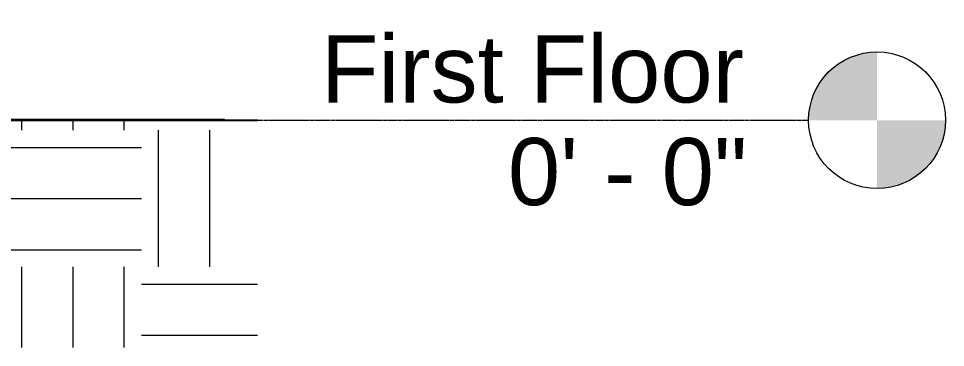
# Model space of a CAD drawing. Header units: inches. Extents: x 21408 to 98131, y -290 to 853.
# Drawn here: x 39583.5 to 39908.7, y -79.8 to 35.7 of the extents above; entities that cross this region are included whole.
import ezdxf

# ---------------------------------------------------------------- set-up
doc = ezdxf.new("R2010")
doc.units = ezdxf.units.IN
doc.header["$MEASUREMENT"] = 0
doc.linetypes.add('Grid Line 1_2_', pattern=[0.875, 0.5, -0.125, 0.125, -0.125])
doc.layers.add('A-FLOR-LEVL', color=51, linetype='Continuous', lineweight=9)
doc.layers.add('C-TOPO', color=7, linetype='Continuous', lineweight=9)
doc.styles.add('Arial', font='arial.ttf', dxfattribs={"height": 23.60479})
pattern_1 = [(0, (-87573.42, 98.42), (48, 48), [48, -48]), (0, (-87573.42, 116.42), (48, 48), [48, -48]), (0, (-87573.42, 134.42), (48, 48), [48, -48]), (90, (-87567.42, 140.42), (-48, 48), [48, -48]), (90, (-87549.42, 140.42), (-48, 48), [48, -48]), (90, (-87531.42, 140.42), (-48, 48), [48, -48])]

# ---------------------------------------------------------------- blocks, each defined once
blk = doc.blocks.new('Level - Level Head - Circle-15001-Building Section - East_West looking South')
at = {"layer": 'A-FLOR-LEVL'}
h = blk.add_hatch(color=256, dxfattribs=at)
edge = h.paths.add_edge_path(flags=0)
edge.add_line((-21654.64, 0), (-21678.64, 0))
edge.add_arc((-21654.64, 0), 24, 90, 180, ccw=False)
edge.add_line((-21654.64, 24), (-21654.64, 0))
h = blk.add_hatch(color=256, dxfattribs=at)
edge = h.paths.add_edge_path(flags=0)
edge.add_line((-21654.64, -24), (-21654.64, 0))
edge.add_line((-21654.64, 0), (-21630.64, 0))
edge.add_arc((-21654.64, 0), 24, 270, 360, ccw=False)
blk.add_circle((-21654.64, 0), 24, dxfattribs=at)

msp = doc.modelspace()

# ---------------------------------------------------------------- hatches: boundary and pattern name
at = {"layer": 'C-TOPO'}
h = msp.add_hatch(dxfattribs=at)
h.set_pattern_fill('FP_43', color=256, style=0, pattern_type=2)
h.set_pattern_definition(pattern_1)
h.paths.add_polyline_path([(39556.12, -79.82), (39628.12, -79.82), (39628.12, 0), (39556.12, 0)], flags=0)
h = msp.add_hatch(dxfattribs=at)
h.set_pattern_fill('FP_43', color=256, style=0, pattern_type=2)
h.set_pattern_definition(pattern_1)
h.paths.add_polyline_path([(39667.34, -79.82), (39667.34, 0), (39628.12, 0), (39628.12, -79.82)], flags=0)

# ---------------------------------------------------------------- linework, layer by layer
at = {"layer": 'C-TOPO', "lineweight": 35}
for p, q in [((39587.14, 0), (39556.12, 0)), ((39628.12, 0), (39587.14, 0)), ((39667.34, 0), (39628.12, 0))]:
    msp.add_line(p, q, dxfattribs=at)
at = {"layer": 'C-TOPO'}
for p, q in [((39587.14, 0), (39556.12, 0)), ((39628.12, 0), (39587.14, 0)), ((39667.34, 0), (39628.12, 0))]:
    msp.add_line(p, q, dxfattribs=at)

# ---------------------------------------------------------------- block references
at = {"layer": 'A-FLOR-LEVL'}
msp.add_blockref('Level - Level Head - Circle-15001-Building Section - East_West looking South', (61539.35, 0), dxfattribs=at)

# ---------------------------------------------------------------- next in the draw order: texts
at = {"layer": 'A-FLOR-LEVL', "insert": (39838.01, 29.84), "char_height": 23.6048, "width": 176.256, "attachment_point": 3, "line_spacing_factor": 0.938532, "style": 'Arial', "bg_fill": 3, "box_fill_scale": 1.25, "bg_fill_color": 0, "bg_fill_transparency": 0}
msp.add_mtext('First Floor', dxfattribs=at)

# ---------------------------------------------------------------- next in the draw order: texts
at = {"layer": 'A-FLOR-LEVL', "insert": (39839.19, -6.23), "char_height": 23.605, "width": 99.936, "attachment_point": 3, "line_spacing_factor": 0.938532, "style": 'Arial', "bg_fill": 3, "box_fill_scale": 1.25, "bg_fill_color": 0, "bg_fill_transparency": 0}
msp.add_mtext('0\' - 0"', dxfattribs=at)

# ---------------------------------------------------------------- next in the draw order: linework, layer by layer
at = {"layer": 'A-FLOR-LEVL', "linetype": 'Grid Line 1_2_'}
msp.add_line((34982.03, 0), (39860.71, 0), dxfattribs=at)

doc.saveas('drawing.dxf')
